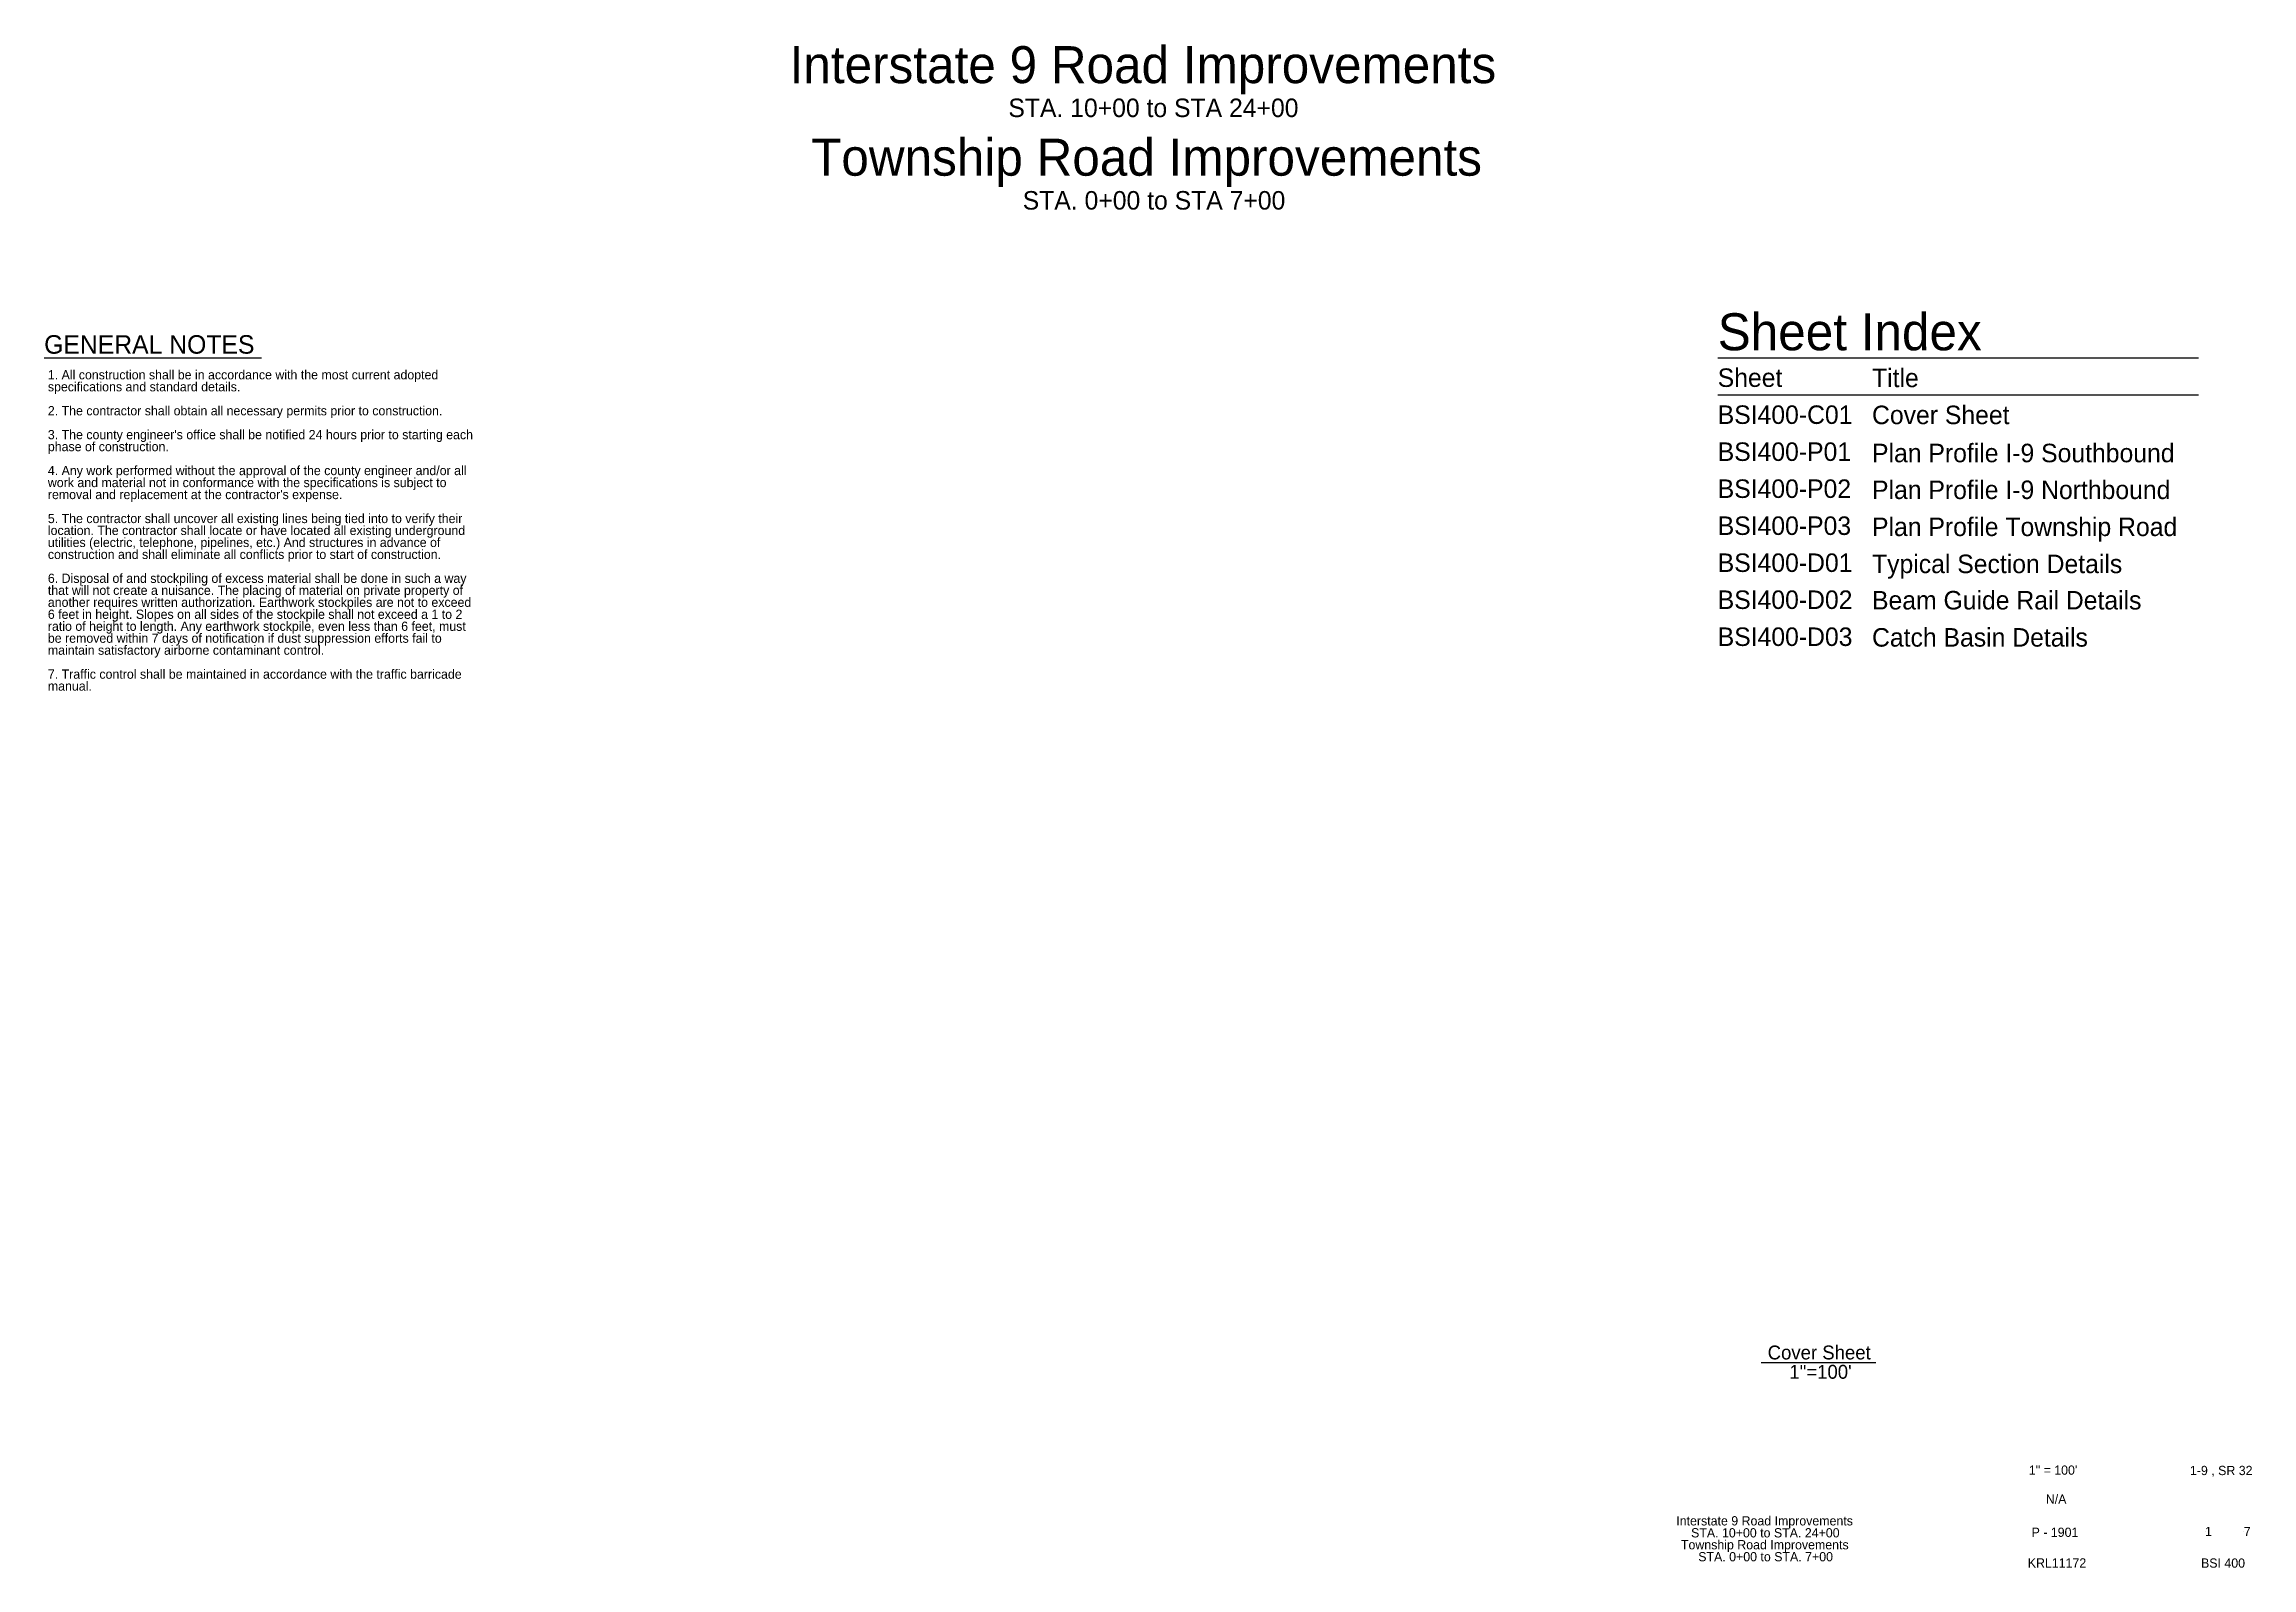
# Model space of a CAD drawing. Extents: x 291 to 3275, y 52 to 2111.
import ezdxf

# ---------------------------------------------------------------- set-up
doc = ezdxf.new("R2010")
doc.units = 0
for name, color, linetype in [('Default', 7, 'Continuous'), ('Plan Text Notes', 7, 'Continuous'), ('Plan Text Table Text', 7, 'Continuous'), ('Plan Text Tables', 7, 'Continuous'), ('Plan Text Titles', 7, 'Continuous')]:
    doc.layers.add(name, color=color, linetype=linetype)

msp = doc.modelspace()

# ---------------------------------------------------------------- linework, layer by layer
at = {"layer": 'Default'}
for p, q in [((2611.6, 329.6), (2766.7, 329.6)), ((3211.5, 101.5), (3211.5, 101.5)), ((3263.9, 101.5), (3263.9, 101.5))]:
    msp.add_line(p, q, dxfattribs=at)
at = {"layer": 'Plan Text Notes'}
msp.add_line((290.7, 1687.4), (584.6, 1687.4), dxfattribs=at)
at = {"layer": 'Plan Text Tables'}
for p, q in [((2552.8, 1687.4), (3202.8, 1687.4)), ((2552.8, 1637.4), (3202.8, 1637.4))]:
    msp.add_line(p, q, dxfattribs=at)

# ---------------------------------------------------------------- texts
at = {"layer": 'Default'}
for s, height, p in [('Cover Sheet', 18.75, (2620.3, 333.9)), ('1"=100\'', 18.75, (2649.7, 307.8)), ('1', 12.5, (3211.5, 95.2)), ('7', 12.5, (3263.9, 95.2))]:
    msp.add_text(s, height=height, dxfattribs=at).set_placement(p)
at = {"layer": 'Plan Text Notes'}
for s, height, p in [('GENERAL NOTES', 25, (290.7, 1692.8)), ('1. All construction shall be in accordance with the most current adopted ', 12.5, (295.7, 1658.1)), ('specifications and standard details.', 12.5, (295.7, 1641.9)), ('2. The contractor shall obtain all necessary permits prior to construction.', 12.5, (295.7, 1609.5)), ("3. The county engineer's office shall be notified 24 hours prior to starting each ", 12.5, (295.7, 1577.2)), ('phase of construction.', 12.5, (295.7, 1561)), ('work and material not in conformance with the specifications is subject to ', 12.5, (295.7, 1512.5)), ('4. Any work performed without the approval of the county engineer and/or all ', 12.5, (295.7, 1528.7)), ("removal and replacement at the contractor's expense.", 12.5, (295.7, 1496.3)), ('5. The contractor shall uncover all existing lines being tied into to verify their ', 12.5, (295.7, 1463.9)), ('utilities (electric, telephone, pipelines, etc.) And structures in advance of ', 12.5, (295.7, 1431.6)), ('location. The contractor shall locate or have located all existing underground ', 12.5, (295.7, 1447.8)), ('construction and shall eliminate all conflicts prior to start of construction.', 12.5, (295.7, 1415.4)), ('that will not create a nuisance. The placing of material on private property of ', 12.5, (295.7, 1366.9)), ('6. Disposal of and stockpiling of excess material shall be done in such a way ', 12.5, (295.7, 1383.1)), ('another requires written authorization. Earthwork stockpiles are not to exceed ', 12.5, (295.7, 1350.7)), ('6 feet in height. Slopes on all sides of the stockpile shall not exceed a 1 to 2 ', 12.5, (295.7, 1334.5)), ('be removed within 7 days of notification if dust suppression efforts fail to ', 12.5, (295.7, 1302.2)), ('ratio of height to length. Any earthwork stockpile, even less than 6 feet, must ', 12.5, (295.7, 1318.3)), ('maintain satisfactory airborne contaminant control.', 12.5, (295.7, 1286)), ('7. Traffic control shall be maintained in accordance with the traffic barricade ', 12.5, (295.7, 1253.6)), ('manual.', 12.5, (295.7, 1237.5))]:
    msp.add_text(s, height=height, dxfattribs=at).set_placement(p)
at = {"layer": 'Plan Text Table Text'}
for s, height, p in [('Sheet Index', 50, (2552.8, 1697.4)), ('Sheet', 25, (2552.8, 1647.9)), ('Title', 25, (2761.4, 1647.6)), ('BSI400-C01', 25, (2552.8, 1597.9)), ('Cover Sheet', 25, (2761.4, 1597.6)), ('BSI400-P01', 25, (2552.8, 1547.9)), ('Plan Profile I-9 Southbound', 25, (2761.4, 1546.1)), ('BSI400-P02', 25, (2552.8, 1497.9)), ('Plan Profile I-9 Northbound', 25, (2761.4, 1496.4)), ('BSI400-P03', 25, (2552.8, 1447.9)), ('Plan Profile Township Road', 25, (2761.4, 1446.4)), ('BSI400-D01', 25, (2552.8, 1397.9)), ('Typical Section Details', 25, (2761.4, 1396.3)), ('BSI400-D02', 25, (2552.8, 1347.9)), ('Beam Guide Rail Details', 25, (2761.4, 1347.2)), ('BSI400-D03', 25, (2552.8, 1297.9)), ('Catch Basin Details', 25, (2761.4, 1297))]:
    msp.add_text(s, height=height, dxfattribs=at).set_placement(p)
at = {"layer": 'Plan Text Titles'}
for s, height, p in [('Interstate 9 Road Improvements', 50, (1298.3, 2058.3)), ('STA. 10+00 to STA 24+00', 25, (1594, 2012.5)), ('Township Road Improvements', 50, (1327.4, 1933.3)), ('STA. 0+00 to STA 7+00', 25, (1613.4, 1887.5)), ('1" = 100\'', 12.5, (2973.4, 178.1)), ('1-9 , SR 32', 12.5, (3191.1, 177.6)), ('N/A', 12.5, (2996.3, 138.9)), ('Interstate 9 Road Improvements', 12.5, (2496.8, 109.6)), ('Township Road Improvements', 12.5, (2503.1, 77.3)), ('STA. 10+00 to STA. 24+00', 12.5, (2516.8, 93.4)), ('P - 1901', 12.5, (2977.1, 94.1)), ('STA. 0+00 to STA. 7+00', 12.5, (2526.5, 61.1)), ('KRL11172', 12.5, (2971.9, 52.7)), ('BSI 400', 12.5, (3206.1, 52.5))]:
    msp.add_text(s, height=height, dxfattribs=at).set_placement(p)

doc.saveas('drawing.dxf')
